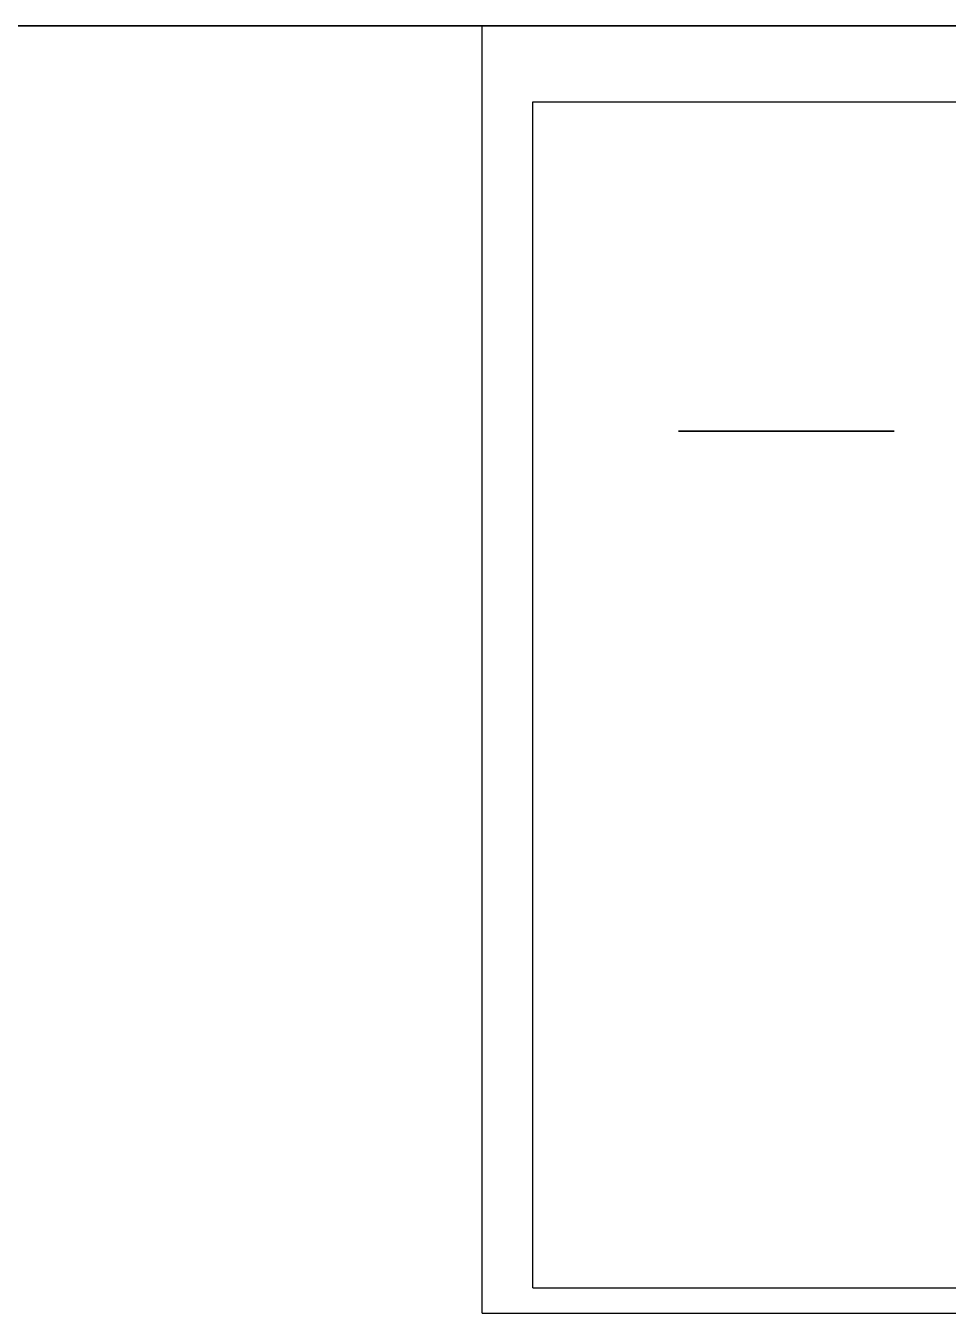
# Model space of a CAD drawing. Header units: millimetres. Extents: x -201 to 3037, y -406 to 3230.
# Drawn here: x 2219 to 2237.19, y 1356.6 to 1382 of the extents above; entities that cross this region are included whole.
import ezdxf

# ---------------------------------------------------------------- set-up
doc = ezdxf.new("R2010")
doc.units = ezdxf.units.MM
doc.layers.add('HIDDEN', color=8, linetype='Continuous')
doc.layers.add('VISIBLE', color=7, linetype='Continuous')

msp = doc.modelspace()

# ---------------------------------------------------------------- linework, layer by layer
at = {"layer": 'HIDDEN'}
for points in [[(2575, 1382), (2210, 1382)], [(2228, 1382), (2272, 1382)], [(2228, 1356.6), (2228, 1382)], [(2228, 1382), (2272, 1382)], [(2228, 1356.6), (2228, 1382)], [(2228, 1382), (2272, 1382)], [(2228, 1356.6), (2228, 1382)], [(2228, 1382), (2272, 1382)], [(2236.75, 1382), (2236.681, 1382), (2236.478, 1382), (2236.15, 1382), (2235.715, 1382), (2235.193, 1382), (2234.612, 1382), (2234, 1382), (2233.388, 1382), (2232.807, 1382), (2232.285, 1382), (2231.85, 1382), (2231.522, 1382), (2231.319, 1382), (2231.25, 1382)], [(2231.25, 1382), (2231.267, 1382), (2231.319, 1382), (2231.404, 1382), (2231.522, 1382), (2231.672, 1382), (2231.85, 1382), (2232.055, 1382), (2232.285, 1382), (2232.537, 1382), (2232.807, 1382), (2233.092, 1382), (2233.388, 1382), (2233.692, 1382), (2234, 1382)], [(2236.75, 1382), (2236.681, 1382), (2236.478, 1382), (2236.15, 1382), (2235.715, 1382), (2235.193, 1382), (2234.612, 1382), (2234, 1382), (2233.388, 1382), (2232.807, 1382), (2232.285, 1382), (2231.85, 1382), (2231.522, 1382), (2231.319, 1382), (2231.25, 1382)], [(2231.25, 1382), (2231.267, 1382), (2231.319, 1382), (2231.404, 1382), (2231.522, 1382), (2231.672, 1382), (2231.85, 1382), (2232.055, 1382), (2232.285, 1382), (2232.537, 1382), (2232.807, 1382), (2233.092, 1382), (2233.388, 1382), (2233.692, 1382), (2234, 1382)], [(2236.75, 1382), (2236.681, 1382), (2236.478, 1382), (2236.15, 1382), (2235.715, 1382), (2235.193, 1382), (2234.612, 1382), (2234, 1382), (2233.388, 1382), (2232.807, 1382), (2232.285, 1382), (2231.85, 1382), (2231.522, 1382), (2231.319, 1382), (2231.25, 1382)], [(2231.25, 1382), (2231.267, 1382), (2231.319, 1382), (2231.404, 1382), (2231.522, 1382), (2231.672, 1382), (2231.85, 1382), (2232.055, 1382), (2232.285, 1382), (2232.537, 1382), (2232.807, 1382), (2233.092, 1382), (2233.388, 1382), (2233.692, 1382), (2234, 1382)], [(2236.75, 1382), (2236.681, 1382), (2236.478, 1382), (2236.15, 1382), (2235.715, 1382), (2235.193, 1382), (2234.612, 1382), (2234, 1382), (2233.388, 1382), (2232.807, 1382), (2232.285, 1382), (2231.85, 1382), (2231.522, 1382), (2231.319, 1382), (2231.25, 1382)], [(2231.25, 1382), (2231.267, 1382), (2231.319, 1382), (2231.404, 1382), (2231.522, 1382), (2231.672, 1382), (2231.85, 1382), (2232.055, 1382), (2232.285, 1382), (2232.537, 1382), (2232.807, 1382), (2233.092, 1382), (2233.388, 1382), (2233.692, 1382), (2234, 1382)], [(2236.125, 1382), (2236.072, 1382), (2235.915, 1382), (2235.661, 1382), (2235.325, 1382), (2234.922, 1382), (2234.473, 1382), (2234, 1382), (2233.527, 1382), (2233.078, 1382), (2232.675, 1382), (2232.339, 1382), (2232.085, 1382), (2231.928, 1382), (2231.875, 1382)], [(2231.875, 1382), (2231.888, 1382), (2231.928, 1382), (2231.994, 1382), (2232.085, 1382), (2232.201, 1382), (2232.339, 1382), (2232.497, 1382), (2232.675, 1382), (2232.869, 1382), (2233.078, 1382), (2233.298, 1382), (2233.527, 1382), (2233.762, 1382), (2234, 1382)], [(2236.125, 1382), (2236.072, 1382), (2235.915, 1382), (2235.661, 1382), (2235.325, 1382), (2234.922, 1382), (2234.473, 1382), (2234, 1382), (2233.527, 1382), (2233.078, 1382), (2232.675, 1382), (2232.339, 1382), (2232.085, 1382), (2231.928, 1382), (2231.875, 1382)], [(2231.875, 1382), (2231.888, 1382), (2231.928, 1382), (2231.994, 1382), (2232.085, 1382), (2232.201, 1382), (2232.339, 1382), (2232.497, 1382), (2232.675, 1382), (2232.869, 1382), (2233.078, 1382), (2233.298, 1382), (2233.527, 1382), (2233.762, 1382), (2234, 1382)], [(2236.125, 1382), (2236.072, 1382), (2235.915, 1382), (2235.661, 1382), (2235.325, 1382), (2234.922, 1382), (2234.473, 1382), (2234, 1382), (2233.527, 1382), (2233.078, 1382), (2232.675, 1382), (2232.339, 1382), (2232.085, 1382), (2231.928, 1382), (2231.875, 1382)], [(2231.875, 1382), (2231.888, 1382), (2231.928, 1382), (2231.994, 1382), (2232.085, 1382), (2232.201, 1382), (2232.339, 1382), (2232.497, 1382), (2232.675, 1382), (2232.869, 1382), (2233.078, 1382), (2233.298, 1382), (2233.527, 1382), (2233.762, 1382), (2234, 1382)], [(2236.125, 1382), (2236.072, 1382), (2235.915, 1382), (2235.661, 1382), (2235.325, 1382), (2234.922, 1382), (2234.473, 1382), (2234, 1382), (2233.527, 1382), (2233.078, 1382), (2232.675, 1382), (2232.339, 1382), (2232.085, 1382), (2231.928, 1382), (2231.875, 1382)], [(2231.875, 1382), (2231.888, 1382), (2231.928, 1382), (2231.994, 1382), (2232.085, 1382), (2232.201, 1382), (2232.339, 1382), (2232.497, 1382), (2232.675, 1382), (2232.869, 1382), (2233.078, 1382), (2233.298, 1382), (2233.527, 1382), (2233.762, 1382), (2234, 1382)], [(2234, 1382), (2234.238, 1382), (2234.473, 1382), (2234.702, 1382), (2234.922, 1382), (2235.131, 1382), (2235.325, 1382), (2235.503, 1382), (2235.661, 1382), (2235.799, 1382), (2235.915, 1382), (2236.006, 1382), (2236.072, 1382), (2236.112, 1382), (2236.125, 1382)], [(2234, 1382), (2234.238, 1382), (2234.473, 1382), (2234.702, 1382), (2234.922, 1382), (2235.131, 1382), (2235.325, 1382), (2235.503, 1382), (2235.661, 1382), (2235.799, 1382), (2235.915, 1382), (2236.006, 1382), (2236.072, 1382), (2236.112, 1382), (2236.125, 1382)], [(2234, 1382), (2234.238, 1382), (2234.473, 1382), (2234.702, 1382), (2234.922, 1382), (2235.131, 1382), (2235.325, 1382), (2235.503, 1382), (2235.661, 1382), (2235.799, 1382), (2235.915, 1382), (2236.006, 1382), (2236.072, 1382), (2236.112, 1382), (2236.125, 1382)], [(2234, 1382), (2234.238, 1382), (2234.473, 1382), (2234.702, 1382), (2234.922, 1382), (2235.131, 1382), (2235.325, 1382), (2235.503, 1382), (2235.661, 1382), (2235.799, 1382), (2235.915, 1382), (2236.006, 1382), (2236.072, 1382), (2236.112, 1382), (2236.125, 1382)], [(2234, 1382), (2234.308, 1382), (2234.612, 1382), (2234.908, 1382), (2235.193, 1382), (2235.463, 1382), (2235.715, 1382), (2235.945, 1382), (2236.15, 1382), (2236.328, 1382), (2236.478, 1382), (2236.596, 1382), (2236.681, 1382), (2236.733, 1382), (2236.75, 1382)], [(2234, 1382), (2234.308, 1382), (2234.612, 1382), (2234.908, 1382), (2235.193, 1382), (2235.463, 1382), (2235.715, 1382), (2235.945, 1382), (2236.15, 1382), (2236.328, 1382), (2236.478, 1382), (2236.596, 1382), (2236.681, 1382), (2236.733, 1382), (2236.75, 1382)], [(2234, 1382), (2234.308, 1382), (2234.612, 1382), (2234.908, 1382), (2235.193, 1382), (2235.463, 1382), (2235.715, 1382), (2235.945, 1382), (2236.15, 1382), (2236.328, 1382), (2236.478, 1382), (2236.596, 1382), (2236.681, 1382), (2236.733, 1382), (2236.75, 1382)], [(2234, 1382), (2234.308, 1382), (2234.612, 1382), (2234.908, 1382), (2235.193, 1382), (2235.463, 1382), (2235.715, 1382), (2235.945, 1382), (2236.15, 1382), (2236.328, 1382), (2236.478, 1382), (2236.596, 1382), (2236.681, 1382), (2236.733, 1382), (2236.75, 1382)], [(2229, 1380.5), (2271, 1380.5)], [(2229, 1357.1), (2229, 1380.5)], [(2229, 1380.5), (2271, 1380.5)], [(2229, 1357.1), (2229, 1380.5)], [(2229, 1380.5), (2271, 1380.5)], [(2229, 1357.1), (2229, 1380.5)], [(2229, 1380.5), (2271, 1380.5)], [(2229, 1357.1), (2229, 1380.5)], [(2229, 1380.5), (2271, 1380.5)], [(2229, 1357.1), (2229, 1380.5)], [(2229, 1380.5), (2271, 1380.5)], [(2229, 1357.1), (2229, 1380.5)], [(2229, 1380.5), (2271, 1380.5)], [(2229, 1357.1), (2229, 1380.5)], [(2236.125, 1374), (2236.072, 1374), (2235.915, 1374), (2235.661, 1374), (2235.325, 1374), (2234.922, 1374), (2234.473, 1374), (2234, 1374), (2233.527, 1374), (2233.078, 1374), (2232.675, 1374), (2232.339, 1374), (2232.085, 1374), (2231.928, 1374), (2231.875, 1374)], [(2231.875, 1374), (2231.888, 1374), (2231.928, 1374), (2231.994, 1374), (2232.085, 1374), (2232.201, 1374), (2232.339, 1374), (2232.497, 1374), (2232.675, 1374), (2232.869, 1374), (2233.078, 1374), (2233.298, 1374), (2233.527, 1374), (2233.762, 1374), (2234, 1374)], [(2236.125, 1374), (2236.072, 1374), (2235.915, 1374), (2235.661, 1374), (2235.325, 1374), (2234.922, 1374), (2234.473, 1374), (2234, 1374), (2233.527, 1374), (2233.078, 1374), (2232.675, 1374), (2232.339, 1374), (2232.085, 1374), (2231.928, 1374), (2231.875, 1374)], [(2231.875, 1374), (2231.888, 1374), (2231.928, 1374), (2231.994, 1374), (2232.085, 1374), (2232.201, 1374), (2232.339, 1374), (2232.497, 1374), (2232.675, 1374), (2232.869, 1374), (2233.078, 1374), (2233.298, 1374), (2233.527, 1374), (2233.762, 1374), (2234, 1374)], [(2236.125, 1374), (2236.072, 1374), (2235.915, 1374), (2235.661, 1374), (2235.325, 1374), (2234.922, 1374), (2234.473, 1374), (2234, 1374), (2233.527, 1374), (2233.078, 1374), (2232.675, 1374), (2232.339, 1374), (2232.085, 1374), (2231.928, 1374), (2231.875, 1374)], [(2231.875, 1374), (2231.888, 1374), (2231.928, 1374), (2231.994, 1374), (2232.085, 1374), (2232.201, 1374), (2232.339, 1374), (2232.497, 1374), (2232.675, 1374), (2232.869, 1374), (2233.078, 1374), (2233.298, 1374), (2233.527, 1374), (2233.762, 1374), (2234, 1374)], [(2236.125, 1374), (2236.072, 1374), (2235.915, 1374), (2235.661, 1374), (2235.325, 1374), (2234.922, 1374), (2234.473, 1374), (2234, 1374), (2233.527, 1374), (2233.078, 1374), (2232.675, 1374), (2232.339, 1374), (2232.085, 1374), (2231.928, 1374), (2231.875, 1374)], [(2231.875, 1374), (2231.888, 1374), (2231.928, 1374), (2231.994, 1374), (2232.085, 1374), (2232.201, 1374), (2232.339, 1374), (2232.497, 1374), (2232.675, 1374), (2232.869, 1374), (2233.078, 1374), (2233.298, 1374), (2233.527, 1374), (2233.762, 1374), (2234, 1374)], [(2234, 1374), (2234.238, 1374), (2234.473, 1374), (2234.702, 1374), (2234.922, 1374), (2235.131, 1374), (2235.325, 1374), (2235.503, 1374), (2235.661, 1374), (2235.799, 1374), (2235.915, 1374), (2236.006, 1374), (2236.072, 1374), (2236.112, 1374), (2236.125, 1374)], [(2234, 1374), (2234.238, 1374), (2234.473, 1374), (2234.702, 1374), (2234.922, 1374), (2235.131, 1374), (2235.325, 1374), (2235.503, 1374), (2235.661, 1374), (2235.799, 1374), (2235.915, 1374), (2236.006, 1374), (2236.072, 1374), (2236.112, 1374), (2236.125, 1374)], [(2234, 1374), (2234.238, 1374), (2234.473, 1374), (2234.702, 1374), (2234.922, 1374), (2235.131, 1374), (2235.325, 1374), (2235.503, 1374), (2235.661, 1374), (2235.799, 1374), (2235.915, 1374), (2236.006, 1374), (2236.072, 1374), (2236.112, 1374), (2236.125, 1374)], [(2234, 1374), (2234.238, 1374), (2234.473, 1374), (2234.702, 1374), (2234.922, 1374), (2235.131, 1374), (2235.325, 1374), (2235.503, 1374), (2235.661, 1374), (2235.799, 1374), (2235.915, 1374), (2236.006, 1374), (2236.072, 1374), (2236.112, 1374), (2236.125, 1374)], [(2229, 1357.1), (2239.3, 1357.1)], [(2229, 1357.1), (2239.3, 1357.1)], [(2229, 1357.1), (2239.3, 1357.1)], [(2229, 1357.1), (2239.3, 1357.1)], [(2229, 1357.1), (2239.3, 1357.1)], [(2229, 1357.1), (2239.3, 1357.1)], [(2229, 1357.1), (2239.3, 1357.1)], [(2228, 1356.6), (2239.4, 1356.6)], [(2228, 1356.6), (2239.4, 1356.6)], [(2228, 1356.6), (2239.4, 1356.6)]]:
    msp.add_lwpolyline(points, dxfattribs=at)
at = {"layer": 'VISIBLE'}
for points in [[(2211, 1382), (2575, 1382)], [(2228, 1356.6), (2228, 1382)], [(2229, 1380.5), (2271, 1380.5)], [(2229, 1357.1), (2229, 1380.5)], [(2229, 1357.1), (2239.3, 1357.1)], [(2228, 1356.6), (2239.4, 1356.6)]]:
    msp.add_lwpolyline(points, dxfattribs=at)

doc.saveas('drawing.dxf')
